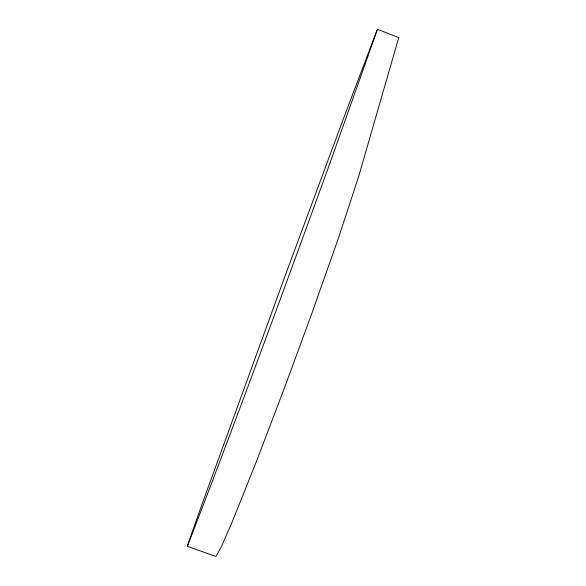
<?xml version="1.0" encoding="UTF-8"?>
<svg xmlns="http://www.w3.org/2000/svg" width="586" height="586" viewBox="0 0 586 586"><rect width="100%" height="100%" fill="white"/><g stroke="black" fill="none" stroke-linecap="round" stroke-linejoin="round"><path stroke-width="0.88" d="M187.667 545.463C236.7 418.931 283.646 290.561 330.101 162.732L377.245 29.989M398.751 37.585L358.529 176.928L338.312 238.48L311.386 314.667L284.73 387.17L256.412 461.519L232.019 522.368L221.413 546.613L215.963 556.502L187.249 546.32L200.58 508.26L284.078 278.643L342.231 121.961L376.761 30.758L377.421 29.3L398.751 37.585"/></g></svg>
